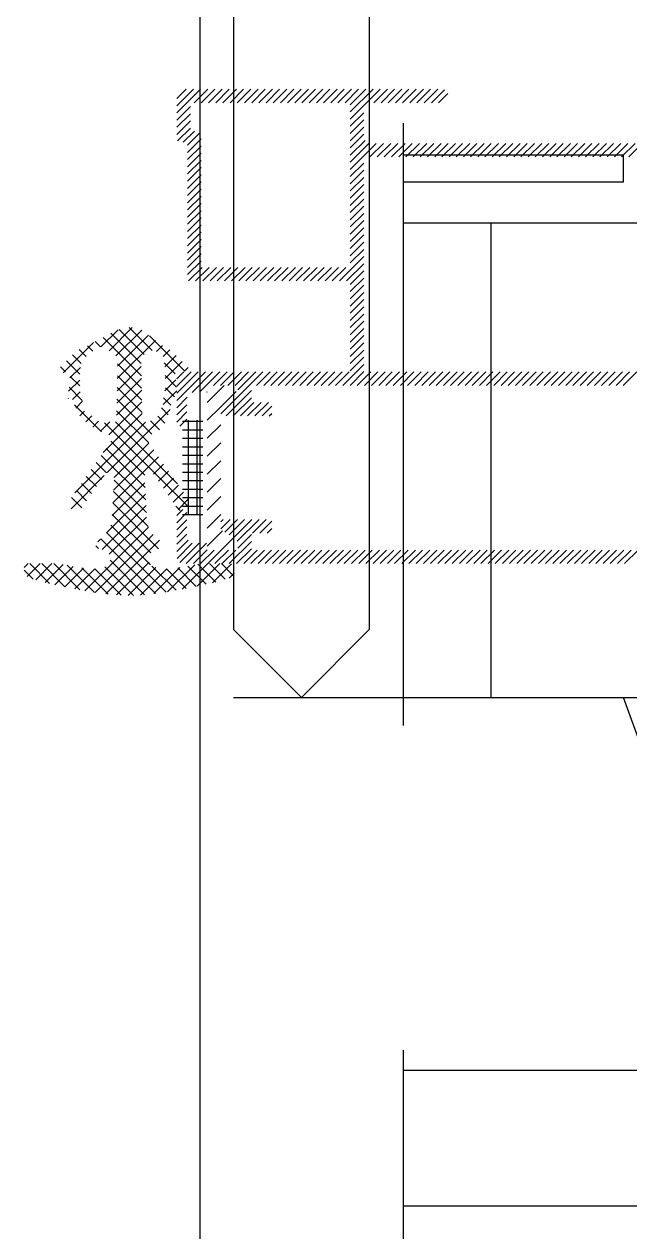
# Model space of a CAD drawing. Extents: x -0.04 to 2.29, y -0.5 to 2.03.
# Drawn here: x 0.8241 to 0.9135, y 0.6052 to 0.7833 of the extents above; entities that cross this region are included whole.
import ezdxf

# ---------------------------------------------------------------- set-up
doc = ezdxf.new("R2010")
doc.units = 0
doc.header["$LTSCALE"] = 0.1
doc.linetypes.add('AUSGEZOGEN', pattern=[0])
doc.linetypes.add('USM-STRPUKLEIN', pattern=[0])
doc.layers.get('0').update_dxf_attribs({"linetype": 'AUSGEZOGEN'})
for name, color, linetype in [('AUSSEN25', 3, 'AUSGEZOGEN'), ('AUSSEN35', 2, 'AUSGEZOGEN'), ('AUSSEN50', 1, 'AUSGEZOGEN'), ('AUSSEN70', 6, 'AUSGEZOGEN'), ('SCHRAFF', 4, 'AUSGEZOGEN'), ('USM-SPKLEIN25', 3, 'USM-STRPUKLEIN')]:
    doc.layers.add(name, color=color, linetype=linetype)

# ---------------------------------------------------------------- blocks, each defined once
blk = doc.blocks.new('*X')
at = {"color": 0}
for p, q in [((0.462, 0.7505), (0.4655, 0.754)), ((0.462, 0.75156), (0.46444, 0.754)), ((0.462, 0.75262), (0.46338, 0.754)), ((0.46456, 0.752), (0.46656, 0.754)), ((0.46562, 0.752), (0.46762, 0.754)), ((0.46668, 0.752), (0.46868, 0.754)), ((0.46774, 0.752), (0.46974, 0.754)), ((0.4688, 0.752), (0.4708, 0.754)), ((0.46986, 0.752), (0.47186, 0.754)), ((0.47093, 0.752), (0.47293, 0.754)), ((0.47199, 0.752), (0.47399, 0.754)), ((0.47305, 0.752), (0.47505, 0.754)), ((0.47411, 0.752), (0.47611, 0.754)), ((0.47517, 0.752), (0.47717, 0.754)), ((0.47623, 0.752), (0.47823, 0.754)), ((0.47729, 0.752), (0.47929, 0.754)), ((0.47835, 0.752), (0.48035, 0.754)), ((0.47941, 0.752), (0.48141, 0.754)), ((0.48047, 0.752), (0.48247, 0.754)), ((0.48153, 0.752), (0.48353, 0.754)), ((0.48259, 0.752), (0.48459, 0.754)), ((0.48365, 0.752), (0.48565, 0.754)), ((0.48471, 0.752), (0.48671, 0.754)), ((0.48577, 0.752), (0.48777, 0.754)), ((0.48683, 0.752), (0.48883, 0.754)), ((0.4876, 0.74958), (0.49202, 0.754)), ((0.4876, 0.75064), (0.49096, 0.754)), ((0.4876, 0.7517), (0.4899, 0.754)), ((0.49108, 0.752), (0.49308, 0.754)), ((0.49214, 0.752), (0.49414, 0.754)), ((0.4932, 0.752), (0.4952, 0.754)), ((0.49426, 0.752), (0.49626, 0.754)), ((0.49532, 0.752), (0.49732, 0.754)), ((0.49638, 0.752), (0.49838, 0.754)), ((0.49744, 0.752), (0.49944, 0.754)), ((0.4985, 0.752), (0.5005, 0.754)), ((0.49956, 0.752), (0.50148, 0.75392)), ((0.50062, 0.752), (0.50197, 0.75334)), ((0.462, 0.74944), (0.464, 0.75144)), ((0.462, 0.74838), (0.464, 0.75038)), ((0.4876, 0.74852), (0.4896, 0.75052)), ((0.462, 0.74732), (0.464, 0.74932)), ((0.4876, 0.74746), (0.4896, 0.74946)), ((0.4876, 0.7464), (0.4896, 0.7484)), ((0.46211, 0.74637), (0.464, 0.74826)), ((0.46296, 0.74616), (0.46461, 0.74781)), ((0.4636, 0.74574), (0.46546, 0.7476)), ((0.4636, 0.74467), (0.4656, 0.74667)), ((0.4876, 0.74534), (0.4896, 0.74734)), ((0.4636, 0.74361), (0.4656, 0.74561)), ((0.4876, 0.74428), (0.48977, 0.74645)), ((0.4876, 0.74322), (0.4904, 0.74602)), ((0.4876, 0.74216), (0.49144, 0.746)), ((0.4905, 0.744), (0.4925, 0.746)), ((0.49156, 0.744), (0.49356, 0.746)), ((0.49262, 0.744), (0.49462, 0.746)), ((0.49368, 0.744), (0.49568, 0.746)), ((0.49474, 0.744), (0.49674, 0.746)), ((0.49581, 0.744), (0.49781, 0.746)), ((0.49687, 0.744), (0.49887, 0.746)), ((0.49793, 0.744), (0.49993, 0.746)), ((0.49899, 0.744), (0.50099, 0.746)), ((0.50005, 0.744), (0.50205, 0.746)), ((0.50111, 0.744), (0.50311, 0.746)), ((0.50217, 0.744), (0.50417, 0.746)), ((0.50323, 0.744), (0.50523, 0.746)), ((0.50429, 0.744), (0.50629, 0.746)), ((0.50535, 0.744), (0.50735, 0.746)), ((0.50641, 0.744), (0.50841, 0.746)), ((0.50747, 0.744), (0.50947, 0.746)), ((0.50853, 0.744), (0.51053, 0.746)), ((0.50959, 0.744), (0.51159, 0.746)), ((0.51065, 0.744), (0.51265, 0.746)), ((0.51172, 0.744), (0.51372, 0.746)), ((0.51278, 0.744), (0.51478, 0.746)), ((0.51384, 0.744), (0.51584, 0.746)), ((0.5149, 0.744), (0.5169, 0.746)), ((0.51596, 0.744), (0.51796, 0.746)), ((0.51702, 0.744), (0.51902, 0.746)), ((0.51808, 0.744), (0.52008, 0.746)), ((0.51914, 0.744), (0.52114, 0.746)), ((0.5202, 0.744), (0.5222, 0.746)), ((0.52126, 0.744), (0.52326, 0.746)), ((0.52232, 0.744), (0.52432, 0.746)), ((0.52338, 0.744), (0.52538, 0.746)), ((0.52444, 0.744), (0.52644, 0.746)), ((0.5255, 0.744), (0.5275, 0.746)), ((0.52656, 0.744), (0.52856, 0.746)), ((0.52763, 0.744), (0.52963, 0.746)), ((0.52869, 0.744), (0.53069, 0.746)), ((0.4636, 0.74255), (0.4656, 0.74455)), ((0.4636, 0.74149), (0.4656, 0.74349)), ((0.4876, 0.7411), (0.4896, 0.7431)), ((0.4636, 0.74043), (0.4656, 0.74243)), ((0.4636, 0.73937), (0.4656, 0.74137)), ((0.4876, 0.74004), (0.4896, 0.74204)), ((0.4636, 0.73831), (0.4656, 0.74031)), ((0.4876, 0.73898), (0.4896, 0.74098)), ((0.4876, 0.73792), (0.4896, 0.73992)), ((0.4636, 0.73725), (0.4656, 0.73925)), ((0.4636, 0.73619), (0.4656, 0.73819)), ((0.4876, 0.73686), (0.4896, 0.73886)), ((0.4876, 0.73579), (0.4896, 0.73779)), ((0.4636, 0.73513), (0.4656, 0.73713)), ((0.4636, 0.73407), (0.4656, 0.73607)), ((0.4876, 0.73473), (0.4896, 0.73673)), ((0.4636, 0.73301), (0.4656, 0.73501)), ((0.4876, 0.73367), (0.4896, 0.73567)), ((0.4876, 0.73261), (0.4896, 0.73461)), ((0.4636, 0.73195), (0.4656, 0.73395)), ((0.4636, 0.73089), (0.4656, 0.73289)), ((0.4876, 0.73155), (0.4896, 0.73355)), ((0.4876, 0.73049), (0.4896, 0.73249)), ((0.4636, 0.72983), (0.4656, 0.73183)), ((0.4636, 0.72877), (0.4656, 0.73077)), ((0.4876, 0.72943), (0.4896, 0.73143)), ((0.4636, 0.7277), (0.4656, 0.7297)), ((0.48599, 0.7257), (0.4896, 0.72931)), ((0.4876, 0.72837), (0.4896, 0.73037)), ((0.4636, 0.72664), (0.4656, 0.72864)), ((0.46372, 0.7257), (0.46572, 0.7277)), ((0.46478, 0.7257), (0.46678, 0.7277)), ((0.46584, 0.7257), (0.46784, 0.7277)), ((0.4669, 0.7257), (0.4689, 0.7277)), ((0.46796, 0.7257), (0.46996, 0.7277)), ((0.46902, 0.7257), (0.47102, 0.7277)), ((0.47008, 0.7257), (0.47208, 0.7277)), ((0.47114, 0.7257), (0.47314, 0.7277)), ((0.4722, 0.7257), (0.4742, 0.7277)), ((0.47326, 0.7257), (0.47526, 0.7277)), ((0.47432, 0.7257), (0.47632, 0.7277)), ((0.47538, 0.7257), (0.47738, 0.7277)), ((0.47644, 0.7257), (0.47844, 0.7277)), ((0.47751, 0.7257), (0.47951, 0.7277)), ((0.47857, 0.7257), (0.48057, 0.7277)), ((0.47963, 0.7257), (0.48163, 0.7277)), ((0.48069, 0.7257), (0.48269, 0.7277)), ((0.48175, 0.7257), (0.48375, 0.7277)), ((0.48281, 0.7257), (0.48481, 0.7277)), ((0.48387, 0.7257), (0.48587, 0.7277)), ((0.48493, 0.7257), (0.48693, 0.7277)), ((0.48705, 0.7257), (0.4896, 0.72825)), ((0.4876, 0.72519), (0.4896, 0.72719)), ((0.4876, 0.72413), (0.4896, 0.72613)), ((0.4876, 0.72307), (0.4896, 0.72507)), ((0.4876, 0.72201), (0.4896, 0.72401)), ((0.4876, 0.72095), (0.4896, 0.72295)), ((0.4876, 0.71988), (0.4896, 0.72188)), ((0.4876, 0.71882), (0.4896, 0.72082)), ((0.4508, 0.71597), (0.45334, 0.7185)), ((0.45202, 0.71542), (0.45542, 0.71882)), ((0.45302, 0.71465), (0.45683, 0.71846)), ((0.45718, 0.71485), (0.45348, 0.71855)), ((0.45835, 0.71545), (0.45495, 0.71885)), ((0.4876, 0.71776), (0.4896, 0.71976)), ((0.4876, 0.7167), (0.4896, 0.7187)), ((0.44523, 0.71216), (0.44969, 0.71662)), ((0.45076, 0.71597), (0.44996, 0.71676)), ((0.45677, 0.71172), (0.45112, 0.71738)), ((0.45673, 0.71353), (0.45228, 0.71799)), ((0.45322, 0.71131), (0.45884, 0.71693)), ((0.45326, 0.71312), (0.45784, 0.7177)), ((0.46317, 0.71239), (0.45797, 0.71759)), ((0.4876, 0.71564), (0.4896, 0.71764)), ((0.4876, 0.71458), (0.4896, 0.71658)), ((0.44791, 0.71351), (0.44661, 0.71481)), ((0.44862, 0.71457), (0.44761, 0.71558)), ((0.4496, 0.71535), (0.4488, 0.71615)), ((0.459, 0.71532), (0.45987, 0.71619)), ((0.46, 0.71455), (0.46099, 0.71555)), ((0.46025, 0.71304), (0.46192, 0.71471)), ((0.4876, 0.71352), (0.4896, 0.71552)), ((0.4876, 0.71246), (0.4896, 0.71446)), ((0.4456, 0.71229), (0.44486, 0.71303)), ((0.4477, 0.71195), (0.44572, 0.71393)), ((0.44624, 0.7114), (0.44778, 0.71295)), ((0.45318, 0.7095), (0.45674, 0.71307)), ((0.45681, 0.70991), (0.45327, 0.71346)), ((0.46178, 0.71202), (0.46015, 0.71365)), ((0.4603, 0.71132), (0.46278, 0.71381)), ((0.46315, 0.7124), (0.46366, 0.71292)), ((0.4865, 0.7103), (0.4896, 0.7134)), ((0.44604, 0.70944), (0.44768, 0.71107)), ((0.44767, 0.71022), (0.44626, 0.71163)), ((0.45314, 0.70769), (0.45678, 0.71134)), ((0.45686, 0.7081), (0.45323, 0.71173)), ((0.46022, 0.70948), (0.46186, 0.71112)), ((0.46197, 0.71006), (0.46029, 0.71174)), ((0.462, 0.70807), (0.46623, 0.7123)), ((0.462, 0.70913), (0.46517, 0.7123)), ((0.462, 0.71019), (0.46411, 0.7123)), ((0.462, 0.71126), (0.46304, 0.7123)), ((0.46426, 0.70927), (0.46729, 0.7123)), ((0.46535, 0.7093), (0.46835, 0.7123)), ((0.46741, 0.7103), (0.46941, 0.7123)), ((0.46847, 0.7103), (0.47047, 0.7123)), ((0.4685, 0.70609), (0.47471, 0.7123)), ((0.46953, 0.7103), (0.47153, 0.7123)), ((0.47059, 0.7103), (0.47259, 0.7123)), ((0.471, 0.70965), (0.47365, 0.7123)), ((0.47377, 0.7103), (0.47577, 0.7123)), ((0.47483, 0.7103), (0.47683, 0.7123)), ((0.47589, 0.7103), (0.47789, 0.7123)), ((0.47695, 0.7103), (0.47895, 0.7123)), ((0.47802, 0.7103), (0.48002, 0.7123)), ((0.47908, 0.7103), (0.48108, 0.7123)), ((0.48014, 0.7103), (0.48214, 0.7123)), ((0.4812, 0.7103), (0.4832, 0.7123)), ((0.48226, 0.7103), (0.48426, 0.7123)), ((0.48332, 0.7103), (0.48532, 0.7123)), ((0.48438, 0.7103), (0.48638, 0.7123)), ((0.48544, 0.7103), (0.48744, 0.7123)), ((0.48756, 0.7103), (0.4896, 0.71234)), ((0.48862, 0.7103), (0.49062, 0.7123)), ((0.48968, 0.7103), (0.49168, 0.7123)), ((0.49074, 0.7103), (0.49274, 0.7123)), ((0.4918, 0.7103), (0.4938, 0.7123)), ((0.49286, 0.7103), (0.49486, 0.7123)), ((0.49393, 0.7103), (0.49593, 0.7123)), ((0.49499, 0.7103), (0.49699, 0.7123)), ((0.49605, 0.7103), (0.49805, 0.7123)), ((0.49711, 0.7103), (0.49911, 0.7123)), ((0.49817, 0.7103), (0.50017, 0.7123)), ((0.49923, 0.7103), (0.50123, 0.7123)), ((0.50029, 0.7103), (0.50229, 0.7123)), ((0.50135, 0.7103), (0.50335, 0.7123)), ((0.50241, 0.7103), (0.50441, 0.7123)), ((0.50347, 0.7103), (0.50547, 0.7123)), ((0.50453, 0.7103), (0.50653, 0.7123)), ((0.50559, 0.7103), (0.50759, 0.7123)), ((0.50665, 0.7103), (0.50865, 0.7123)), ((0.50771, 0.7103), (0.50971, 0.7123)), ((0.50877, 0.7103), (0.51077, 0.7123)), ((0.50984, 0.7103), (0.51184, 0.7123)), ((0.5109, 0.7103), (0.5129, 0.7123)), ((0.51196, 0.7103), (0.51396, 0.7123)), ((0.51302, 0.7103), (0.51502, 0.7123)), ((0.51408, 0.7103), (0.51608, 0.7123)), ((0.51514, 0.7103), (0.51714, 0.7123)), ((0.5162, 0.7103), (0.5182, 0.7123)), ((0.51726, 0.7103), (0.51926, 0.7123)), ((0.51832, 0.7103), (0.52032, 0.7123)), ((0.51938, 0.7103), (0.52138, 0.7123)), ((0.52044, 0.7103), (0.52244, 0.7123)), ((0.5215, 0.7103), (0.5235, 0.7123)), ((0.52256, 0.7103), (0.52456, 0.7123)), ((0.52362, 0.7103), (0.52562, 0.7123)), ((0.52468, 0.7103), (0.52668, 0.7123)), ((0.52575, 0.7103), (0.52775, 0.7123)), ((0.52681, 0.7103), (0.52881, 0.7123)), ((0.52787, 0.7103), (0.52987, 0.7123)), ((0.44805, 0.70807), (0.4461, 0.71002)), ((0.44661, 0.70824), (0.44772, 0.70935)), ((0.45309, 0.70589), (0.45682, 0.70961)), ((0.4569, 0.70629), (0.45319, 0.71)), ((0.46001, 0.7075), (0.46202, 0.70951)), ((0.46165, 0.70861), (0.46031, 0.70995)), ((0.46641, 0.7093), (0.4665, 0.70939)), ((0.4665, 0.7078), (0.469, 0.7103)), ((0.46888, 0.70753), (0.47076, 0.70941)), ((0.46927, 0.7058), (0.473, 0.70953)), ((0.44603, 0.70832), (0.44601, 0.70835)), ((0.4509, 0.70346), (0.44692, 0.70743)), ((0.44709, 0.70695), (0.44808, 0.70795)), ((0.45198, 0.703), (0.45686, 0.70788)), ((0.4583, 0.70312), (0.45315, 0.70827)), ((0.46112, 0.70737), (0.46003, 0.70846)), ((0.462, 0.70701), (0.46353, 0.70854)), ((0.462, 0.70595), (0.4635, 0.70745)), ((0.4685, 0.70715), (0.46888, 0.70753)), ((0.47033, 0.7058), (0.473, 0.70847)), ((0.47139, 0.7058), (0.47339, 0.7078)), ((0.47245, 0.7058), (0.47445, 0.7078)), ((0.47352, 0.7058), (0.47552, 0.7078)), ((0.4477, 0.70579), (0.44838, 0.70648)), ((0.44857, 0.7049), (0.44947, 0.70579)), ((0.45115, 0.70041), (0.4569, 0.70615)), ((0.45174, 0.69746), (0.46102, 0.70674)), ((0.45785, 0.70181), (0.45311, 0.70655)), ((0.46023, 0.70472), (0.45921, 0.70575)), ((0.46075, 0.70598), (0.45976, 0.70697)), ((0.462, 0.70489), (0.4635, 0.70639)), ((0.4665, 0.70515), (0.4685, 0.70715)), ((0.47458, 0.7058), (0.476, 0.70722)), ((0.47564, 0.7058), (0.476, 0.70616)), ((0.44694, 0.69443), (0.45738, 0.70487)), ((0.44961, 0.70416), (0.45046, 0.70502)), ((0.45074, 0.70353), (0.45214, 0.70493)), ((0.46379, 0.69233), (0.45132, 0.7048)), ((0.46211, 0.69578), (0.45296, 0.70493)), ((0.45944, 0.70375), (0.45811, 0.70509)), ((0.46247, 0.7043), (0.4635, 0.70533)), ((0.46283, 0.705), (0.46583, 0.705)), ((0.46283, 0.70375), (0.46583, 0.70375)), ((0.46375, 0.69115), (0.46375, 0.70515)), ((0.465, 0.69115), (0.465, 0.70515)), ((0.4665, 0.7025), (0.4685, 0.7045)), ((0.45727, 0.69708), (0.45228, 0.70208)), ((0.46283, 0.7025), (0.46583, 0.7025)), ((0.45732, 0.69526), (0.45158, 0.70101)), ((0.45266, 0.69484), (0.45859, 0.70077)), ((0.45276, 0.69671), (0.45785, 0.7018)), ((0.46283, 0.70125), (0.46583, 0.70125)), ((0.4665, 0.69985), (0.4685, 0.70185)), ((0.45164, 0.69741), (0.45011, 0.69893)), ((0.45742, 0.6934), (0.45085, 0.69997)), ((0.45256, 0.69298), (0.45932, 0.69974)), ((0.45857, 0.69722), (0.46005, 0.6987)), ((0.46283, 0.7), (0.46583, 0.7)), ((0.46283, 0.69875), (0.46583, 0.69875)), ((0.4665, 0.69719), (0.4685, 0.69919)), ((0.44639, 0.6921), (0.45129, 0.69701)), ((0.45015, 0.69537), (0.44865, 0.69686)), ((0.45087, 0.69641), (0.44938, 0.6979)), ((0.45929, 0.69617), (0.46078, 0.69766)), ((0.46002, 0.69513), (0.46151, 0.69663)), ((0.46283, 0.6975), (0.46583, 0.6975)), ((0.44942, 0.69433), (0.44792, 0.69582)), ((0.45248, 0.69113), (0.45728, 0.69593)), ((0.45752, 0.69153), (0.45274, 0.69631)), ((0.46074, 0.69409), (0.46224, 0.69559)), ((0.46283, 0.69625), (0.46583, 0.69625)), ((0.46283, 0.695), (0.46583, 0.695)), ((0.4665, 0.69454), (0.4685, 0.69654)), ((0.44797, 0.69224), (0.44647, 0.69374)), ((0.44869, 0.69328), (0.44719, 0.69479)), ((0.45165, 0.68853), (0.45737, 0.69425)), ((0.45778, 0.6895), (0.45265, 0.69463)), ((0.46147, 0.69305), (0.46297, 0.69455)), ((0.4622, 0.69201), (0.46369, 0.6935)), ((0.46283, 0.69375), (0.46583, 0.69375)), ((0.4665, 0.69189), (0.4685, 0.69389)), ((0.451, 0.68611), (0.45746, 0.69257)), ((0.45932, 0.68619), (0.45256, 0.69295)), ((0.4625, 0.69186), (0.46185, 0.6925)), ((0.462, 0.6911), (0.4629, 0.692)), ((0.462, 0.69004), (0.4635, 0.69154)), ((0.46283, 0.6925), (0.46583, 0.6925)), ((0.45203, 0.68538), (0.45752, 0.69086)), ((0.45814, 0.68383), (0.45228, 0.68969)), ((0.45816, 0.68559), (0.45248, 0.69127)), ((0.462, 0.68898), (0.4635, 0.69048)), ((0.46283, 0.69125), (0.46583, 0.69125)), ((0.4665, 0.68924), (0.4685, 0.69124)), ((0.4685, 0.68912), (0.46988, 0.6905)), ((0.4685, 0.69018), (0.46882, 0.6905)), ((0.46909, 0.68865), (0.47094, 0.6905)), ((0.46975, 0.68825), (0.472, 0.6905)), ((0.47042, 0.68785), (0.47306, 0.6905)), ((0.47093, 0.6873), (0.47413, 0.6905)), ((0.47319, 0.6885), (0.47519, 0.6905)), ((0.47425, 0.6885), (0.476, 0.69025)), ((0.44843, 0.68001), (0.45782, 0.6894)), ((0.44994, 0.67975), (0.45851, 0.68832)), ((0.46041, 0.6798), (0.45166, 0.68855)), ((0.462, 0.68792), (0.4635, 0.68942)), ((0.462, 0.68686), (0.4635, 0.68836)), ((0.4665, 0.68659), (0.46876, 0.68885)), ((0.46856, 0.686), (0.47042, 0.68785)), ((0.471, 0.68631), (0.473, 0.68831)), ((0.47531, 0.6885), (0.476, 0.68919)), ((0.45043, 0.68625), (0.45003, 0.68664)), ((0.45035, 0.68724), (0.45074, 0.68762)), ((0.45884, 0.67961), (0.45079, 0.68766)), ((0.45152, 0.67956), (0.45944, 0.68748)), ((0.462, 0.6858), (0.46366, 0.68746)), ((0.46203, 0.68477), (0.46428, 0.68702)), ((0.46247, 0.68415), (0.46532, 0.687)), ((0.46338, 0.684), (0.46638, 0.687)), ((0.46444, 0.684), (0.4665, 0.68606)), ((0.4655, 0.684), (0.4675, 0.686)), ((0.46656, 0.684), (0.46856, 0.686)), ((0.46763, 0.684), (0.46963, 0.686)), ((0.46869, 0.684), (0.47069, 0.686)), ((0.46975, 0.684), (0.473, 0.68725)), ((0.47081, 0.684), (0.473, 0.68619)), ((0.47187, 0.684), (0.47387, 0.686)), ((0.47293, 0.684), (0.47493, 0.686)), ((0.47399, 0.684), (0.47599, 0.686)), ((0.47505, 0.684), (0.47705, 0.686)), ((0.47611, 0.684), (0.47811, 0.686)), ((0.47717, 0.684), (0.47917, 0.686)), ((0.47823, 0.684), (0.48023, 0.686)), ((0.47929, 0.684), (0.48129, 0.686)), ((0.48035, 0.684), (0.48235, 0.686)), ((0.48141, 0.684), (0.48341, 0.686)), ((0.48247, 0.684), (0.48447, 0.686)), ((0.48354, 0.684), (0.48554, 0.686)), ((0.4846, 0.684), (0.4866, 0.686)), ((0.48566, 0.684), (0.48766, 0.686)), ((0.48672, 0.684), (0.48872, 0.686)), ((0.48778, 0.684), (0.48978, 0.686)), ((0.48884, 0.684), (0.49084, 0.686)), ((0.4899, 0.684), (0.4919, 0.686)), ((0.49096, 0.684), (0.49296, 0.686)), ((0.49202, 0.684), (0.49402, 0.686)), ((0.49308, 0.684), (0.49508, 0.686)), ((0.49414, 0.684), (0.49614, 0.686)), ((0.4952, 0.684), (0.4972, 0.686)), ((0.49626, 0.684), (0.49826, 0.686)), ((0.49732, 0.684), (0.49932, 0.686)), ((0.49838, 0.684), (0.50038, 0.686)), ((0.49945, 0.684), (0.50145, 0.686)), ((0.50051, 0.684), (0.50251, 0.686)), ((0.50157, 0.684), (0.50357, 0.686)), ((0.50263, 0.684), (0.50463, 0.686)), ((0.50369, 0.684), (0.50569, 0.686)), ((0.50475, 0.684), (0.50675, 0.686)), ((0.50581, 0.684), (0.50781, 0.686)), ((0.50687, 0.684), (0.50887, 0.686)), ((0.50793, 0.684), (0.50993, 0.686)), ((0.50899, 0.684), (0.51099, 0.686)), ((0.51005, 0.684), (0.51205, 0.686)), ((0.51111, 0.684), (0.51311, 0.686)), ((0.51217, 0.684), (0.51417, 0.686)), ((0.51323, 0.684), (0.51523, 0.686)), ((0.51429, 0.684), (0.51629, 0.686)), ((0.51536, 0.684), (0.51736, 0.686)), ((0.51642, 0.684), (0.51842, 0.686)), ((0.51748, 0.684), (0.51948, 0.686)), ((0.51854, 0.684), (0.52054, 0.686)), ((0.5196, 0.684), (0.5216, 0.686)), ((0.52066, 0.684), (0.52266, 0.686)), ((0.52172, 0.684), (0.52372, 0.686)), ((0.52278, 0.684), (0.52478, 0.686)), ((0.52384, 0.684), (0.52584, 0.686)), ((0.5249, 0.684), (0.5269, 0.686)), ((0.52596, 0.684), (0.52796, 0.686)), ((0.52702, 0.684), (0.52902, 0.686)), ((0.52808, 0.684), (0.53008, 0.686)), ((0.45725, 0.67942), (0.45215, 0.68453)), ((0.45312, 0.67939), (0.45792, 0.6842)), ((0.44083, 0.6817), (0.43947, 0.68306)), ((0.43948, 0.68343), (0.44005, 0.684)), ((0.43991, 0.6821), (0.44182, 0.684)), ((0.44323, 0.68107), (0.4403, 0.684)), ((0.44118, 0.6816), (0.44358, 0.684)), ((0.44549, 0.68057), (0.44207, 0.684)), ((0.44257, 0.68122), (0.44522, 0.68387)), ((0.44769, 0.68015), (0.44384, 0.684)), ((0.44402, 0.6809), (0.44669, 0.68357)), ((0.44547, 0.68058), (0.44823, 0.68334)), ((0.44984, 0.67977), (0.44584, 0.68376)), ((0.44695, 0.68029), (0.4499, 0.68325)), ((0.45185, 0.67952), (0.448, 0.68337)), ((0.4538, 0.67934), (0.44989, 0.68325)), ((0.45559, 0.67931), (0.45139, 0.68352)), ((0.45481, 0.67931), (0.4589, 0.68341)), ((0.45663, 0.67937), (0.46053, 0.68326)), ((0.46191, 0.68007), (0.45834, 0.68363)), ((0.45861, 0.67958), (0.46246, 0.68343)), ((0.46339, 0.68035), (0.46048, 0.68326)), ((0.46063, 0.67983), (0.46465, 0.68385)), ((0.46486, 0.68065), (0.46213, 0.68339)), ((0.46281, 0.68024), (0.46656, 0.684)), ((0.46631, 0.68097), (0.46364, 0.68365)), ((0.46502, 0.68069), (0.46833, 0.684)), ((0.46776, 0.68129), (0.46512, 0.68392)), ((0.46913, 0.68169), (0.46682, 0.684)), ((0.46729, 0.68119), (0.47009, 0.68399)), ((0.47032, 0.68227), (0.46858, 0.684)), ((0.46975, 0.68188), (0.47045, 0.68258))]:
    blk.add_line(p, q, dxfattribs=at)

msp = doc.modelspace()

# ---------------------------------------------------------------- linework, layer by layer
at = {"layer": 'AUSSEN25', "color": 0}
for p, q in [((0.9125, 0.764), (0.88, 0.764)), ((0.9125, 0.76), (0.9125, 0.764)), ((0.9125, 0.76), (0.88, 0.76))]:
    msp.add_line(p, q, dxfattribs=at)
at = {"layer": 'AUSSEN35', "color": 0}
for p, q in [((0.85, 1.178), (0.85, 0.604)), ((0.91543, 0.676), (0.9125, 0.684))]:
    msp.add_line(p, q, dxfattribs=at)
at = {"layer": 'AUSSEN50', "color": 0}
for p, q in [((0.855, 1.074), (0.855, 0.694)), ((0.875, 1.074), (0.875, 0.694)), ((0.893, 0.684), (0.893, 0.754)), ((0.865, 0.684), (0.855, 0.694)), ((0.865, 0.684), (0.875, 0.694)), ((0.88, 0.629), (0.94, 0.629)), ((0.88, 0.609), (0.94, 0.609))]:
    msp.add_line(p, q, dxfattribs=at)
at = {"layer": 'AUSSEN70', "color": 0}
for p, q in [((0.88, 0.754), (0.943, 0.754)), ((0.88, 0.684), (0.943, 0.684))]:
    msp.add_line(p, q, dxfattribs=at)
at = {"layer": 'USM-SPKLEIN25', "color": 0}
for p, q in [((0.88, 0.76871), (0.88, 0.67988)), ((0.855, 0.684), (0.89, 0.684)), ((0.88, 0.63197), (0.88, 0.604))]:
    msp.add_line(p, q, dxfattribs=at)

# ---------------------------------------------------------------- block references
at = {"layer": 'SCHRAFF', "color": 0}
msp.add_blockref('*X', (0.38461, 0.01973), dxfattribs=at)
msp.add_blockref('*X', (0.38461, 0.01973), dxfattribs=at)

doc.saveas('drawing.dxf')
